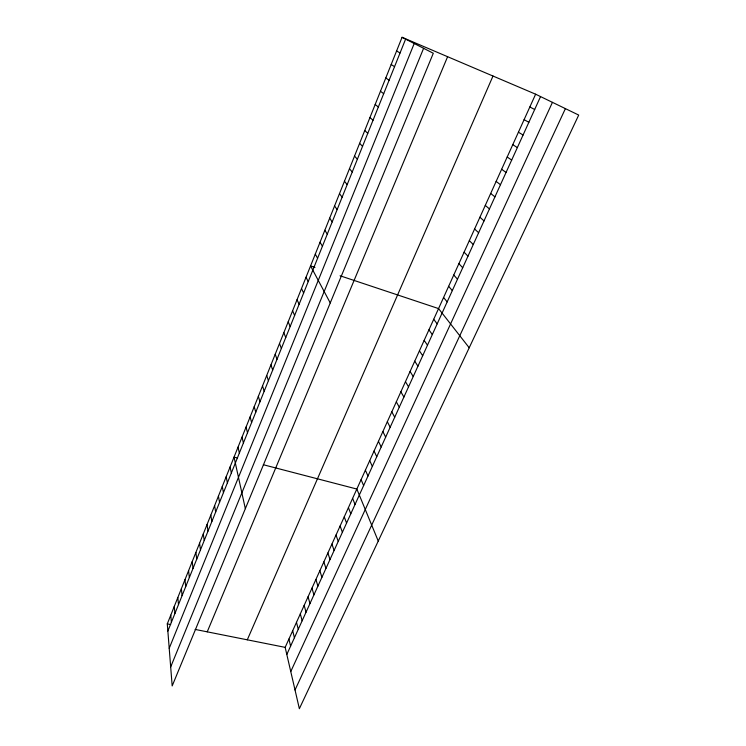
<?xml version="1.0" encoding="UTF-8"?>
<svg xmlns="http://www.w3.org/2000/svg" width="746" height="746" viewBox="0 0 746 746"><rect width="100%" height="100%" fill="white"/><g stroke="black" fill="none" stroke-linecap="round" stroke-linejoin="round"><path stroke-width="1.12" d="M402.066 37.3L433.295 53.264L172.177 685.938L167.291 623.88L402.066 37.3L535.628 94.201L578.71 115.071L299.36 708.7L285.159 647.36L535.628 94.201M167.859 631.06L405.619 39.109M169.211 648.311L414.216 43.51M170.685 666.952L423.607 48.303M207.229 631.834L447.6 56.705M247.29 639.816L492.994 76.036M286.809 654.475L540.552 96.588M290.763 671.559L552.441 102.351M295.024 689.975L565.393 108.627M167.291 623.88L170.648 624.551M195.135 629.428L285.159 647.36M237.2 457.932L234.039 457.111L245.331 508.679M263.338 464.73L356.849 489.05L378.25 541.055M314.961 267.394L310.56 265.93L330.245 302.941M340.083 275.768L438.564 308.583L469.206 347.767M529.846 106.986L534.677 109.503M524.112 119.658L528.849 122.307M396.592 50.98L400.061 52.947M518.423 132.219L523.077 135.007M391.174 64.529L394.559 66.655M512.782 144.677L517.351 147.587M507.187 157.024L511.681 160.064M385.794 77.957L389.104 80.232M501.638 169.277L506.049 172.438M380.469 91.273L383.696 93.698M496.146 181.418L500.473 184.7M490.691 193.456L494.943 196.869M375.182 104.468L378.334 107.032M485.282 205.402L489.451 208.927M369.951 117.542L373.028 120.255M479.92 217.245L484.014 220.891M474.596 228.994L478.624 232.752M364.766 130.503L367.759 133.357M469.327 240.641L473.272 244.511M359.619 143.353L362.547 146.347M464.096 252.195L467.966 256.176M458.902 263.664L462.707 267.749M354.518 156.091L357.381 159.215M453.755 275.032L457.485 279.218M349.464 168.717L352.252 171.981M448.644 286.305L452.309 290.604M443.581 297.486L447.171 301.888M344.456 181.241L347.17 184.626M339.486 193.652L342.134 197.168M433.724 319.269L437.175 323.867M428.922 329.872L432.316 334.572M334.562 205.952L337.145 209.598M424.157 340.4L427.486 345.184M419.429 350.834L422.693 355.711M329.685 218.158L332.194 221.916M414.739 361.195L417.937 366.165M324.836 230.253L327.289 234.132M410.086 371.48L413.228 376.534M405.46 381.682L408.547 386.829M320.043 242.245L322.421 246.245M400.872 391.818L403.894 397.04M315.278 254.134L317.6 258.256M396.322 401.87L399.287 407.176M391.809 411.839L394.709 417.238M387.323 421.742L390.167 427.216M306.019 277.279L308.21 281.624M382.875 431.57L385.663 437.128M378.455 441.334L381.197 446.966M301.505 288.543L303.641 292.991M374.072 451.013L376.749 456.72M297.039 299.715L299.118 304.275M369.718 460.627L372.347 466.418M365.391 470.166L367.974 476.032M292.6 310.793L294.623 315.455M361.101 479.641L363.628 485.581M288.198 321.787L290.166 326.552M352.616 498.384L355.04 504.464M283.834 332.697L285.746 337.556M348.419 507.653L350.797 513.798M279.508 343.514L281.363 348.475M344.251 516.857L346.573 523.067M340.12 525.995L342.386 532.271M275.209 354.247L277.008 359.302M336.008 535.059L338.236 541.409M331.933 544.067L334.105 550.483M270.947 364.897L272.691 370.044M327.886 553.01L330.012 559.491M266.723 375.462L268.411 380.712M323.867 561.897L325.946 568.433M319.866 570.709L321.908 577.311M262.527 385.943L264.168 391.286M315.903 579.465L317.899 586.132M258.358 396.35L259.953 401.777M311.968 588.156L313.917 594.888M308.061 596.791L309.963 603.579M254.227 406.673L255.766 412.184M304.172 605.37L306.037 612.214M250.124 416.911L251.616 422.516M300.321 613.883L302.139 620.784M296.488 622.341L298.26 629.298M246.059 427.076L247.504 432.764M292.693 630.734L294.418 637.746M242.021 437.165L243.42 442.938M288.916 639.08L290.604 646.139M238.011 447.18L239.363 453.036M230.094 466.968L231.344 472.983M226.178 476.759L227.39 482.848M222.289 486.467L223.455 492.64M218.429 496.109L219.548 502.356M214.606 505.676L215.678 511.998M210.801 515.169L211.836 521.566M207.024 524.597L208.022 531.068M203.285 533.959L204.236 540.496M199.564 543.247L200.478 549.849M195.872 552.469L196.739 559.146M192.207 561.617L193.037 568.359M188.57 570.709L189.363 577.516M184.961 579.726L185.717 586.598M181.381 588.687L182.089 595.625M177.818 597.583L178.49 604.577M174.284 606.405L174.918 613.473M170.778 615.18L171.375 622.295"/></g></svg>
